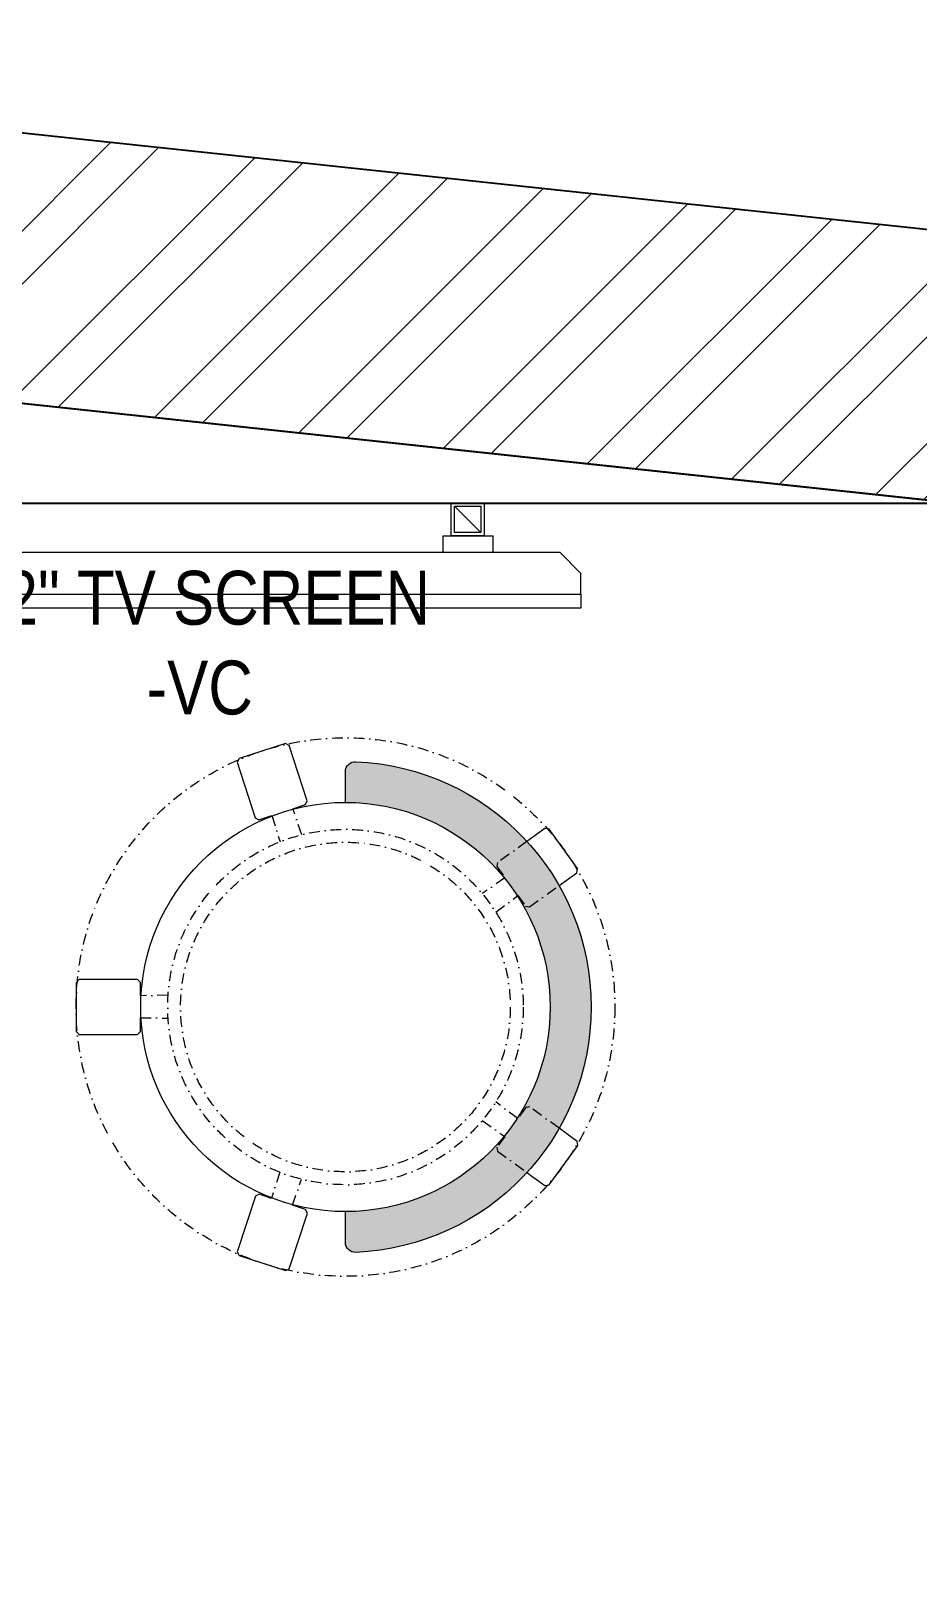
# Model space of a CAD drawing. Header units: millimetres. Extents: x 2137169 to 2150308, y 32445 to 49633.
# Drawn here: x 2142178 to 2143001, y 48189 to 49633 of the extents above; entities that cross this region are included whole.
import ezdxf

# ---------------------------------------------------------------- set-up
doc = ezdxf.new("R2010")
doc.units = ezdxf.units.MM
doc.header["$LTSCALE"] = 40
doc.linetypes.add('DASHDOT2', pattern=[0.5, 0.25, -0.125, 0, -0.125])
doc.layers.add('A WALL', color=5, linetype='Continuous')
doc.layers.add('A-WALL', color=1, linetype='Continuous')
for name, color, linetype, lineweight in [('HATCH', 9, 'Continuous', 9), ('LENS-DIM', 252, 'Continuous', 5), ('LENS-FURNITURE', 13, 'Continuous', 9), ('LENS-PARTITION', 21, 'Continuous', 25), ('LENS-TEXT', 31, 'Continuous', 5), ('LK-EQPMT', 3, 'Continuous', 18), ('LN-ELEVATION-1', 81, 'Continuous', 13), ('LN-HATCH', 251, 'Continuous', 0)]:
    doc.layers.add(name, color=color, linetype=linetype, lineweight=lineweight)
doc.styles.get("Standard").update_dxf_attribs({"font": 'Gill Sans MT Condensed Regular.ttf', "height": 100})

# ---------------------------------------------------------------- blocks, each defined once
blk = doc.blocks.new('A$C0b04b9d4')
at = {"layer": 'LN-HATCH'}
h = blk.add_hatch(dxfattribs=at)
h.set_pattern_fill('ANSI32', color=256, scale=11, angle=180)
h.set_pattern_definition([(225, (-5155090.452047868, -36221.76382763917), (74.08711299882052, -74.08711299882054), []), (225, (-5155139.843477868, -36221.76382763917), (74.08711299882052, -74.08711299882054), [])])
h.paths.add_polyline_path([(6658.680859199725, 7739.755511949391), (6378.680859199725, 7739.755511949391), (5854.654239115305, -2299.541785838359), (6105.998849609867, -2284.262899265828)])
h.paths.add_polyline_path([(0, -2384.939611560192), (250.0000000009313, -2369.742461974907), (250, 11527.75913878053), (5777.598481958732, 10937.72861224186), (5778.732920842245, 11189.02773444867), (0, 11805.86501724692)])
at = {"layer": 'A WALL', "color": 1}
blk.add_lwpolyline([(0, 11805.86501724692), (5981.653325075285, 11167.36747215831), (8766.724408214912, 11167.36747215831), (8766.724408214912, 9084.427198140971), (5999.234472423792, 9084.427198140971)], dxfattribs=at)
at = {"layer": 'A-WALL'}
blk.add_line((250, 11527.75913878053), (5777.598481958732, 10937.72861224186), dxfattribs=at)
blk = doc.blocks.new('32INCH VC FOR CLINIC')
at = {"layer": 'LK-EQPMT'}
for p, q in [((116.8909715171903, 152.5672029328125), (92.58856882341206, 128.264800239267)), ((92.58856882341206, 152.5672029328125), (116.8909715171903, 128.264800239267)), ((627.7052824404091, 152.5672029328125), (652.0076851341872, 128.264800239267))]:
    blk.add_line(p, q, dxfattribs=at)
at = {"layer": 'LK-EQPMT', "ltscale": 12}
for p, q in [((81.46845865808427, 109.7127832833503), (81.46845865808427, 125.2269902919943)), ((81.46845865808427, 125.2269902919943), (128.0110796838999, 125.2269902919943)), ((128.0110796838999, 125.2269902919943), (128.0110796838999, 109.7127832833503)), ((616.9889203161001, 125.2269902919943), (616.9889203161001, 109.7127832833503)), ((616.9889203161001, 125.2269902919943), (663.5315413419156, 125.2269902919943)), ((663.5315413419156, 109.7127832833503), (663.5315413419156, 125.2269902919943)), ((0, 90.30115266077335), (19.41163062304258, 109.7127832833503)), ((725.5883693769574, 109.7127832833503), (19.41163062304258, 109.7127832833503)), ((745, 90.30115266077335), (725.5883693769574, 109.7127832833503)), ((0, 70.88952203796362), (0, 90.30115266077335)), ((745, 70.88952203796362), (745, 90.30115266077335))]:
    blk.add_line(p, q, dxfattribs=at)
at = {"layer": 'LK-EQPMT'}
for points in [[(89.55076848529278, 125.2269999025447), (119.9287718534469, 125.2269999025447), (119.9287718534469, 155.6050032694184), (89.55076848529278, 155.6050032694184)], [(92.58856882341206, 128.264800239267), (116.8909715171903, 128.264800239267), (116.8909715171903, 152.5672029328125), (92.58856882341206, 152.5672029328125)], [(655.0454854704439, 125.2269999025447), (624.6674821041523, 125.2269999025447), (624.6674821041523, 155.6050032694184), (655.0454854704439, 155.6050032694184)], [(652.0076851341872, 128.264800239267), (627.7052824404091, 128.264800239267), (627.7052824404091, 152.5672029328125), (652.0076851341872, 152.5672029328125)]]:
    blk.add_lwpolyline(points, close=True, dxfattribs=at)
at = {"layer": 'LK-EQPMT', "ltscale": 12}
blk.add_lwpolyline([(0, 58.0000000000291), (0, 70.88952203796362), (745, 70.88952203796362), (745, 58.0000000000291)], close=True, dxfattribs=at)
at = {"layer": 'LENS-TEXT', "color": 0, "ltscale": 2, "insert": (391.1996805854142, 25.6359011628374), "char_height": 50, "attachment_point": 5}
blk.add_mtext_dynamic_manual_height_columns('32" TV SCREEN -VC', width=466.4796511627907, gutter_width=12.5, heights=[0], dxfattribs=at)
blk = doc.blocks.new('DOCTOR STOOL')
at = {"layer": 'HATCH'}
h = blk.add_hatch(dxfattribs=at)
h.set_pattern_fill('ANSI36', color=250)
h.set_pattern_definition([(45, (-689.3997257252789, -1.6298145e-09), (1.683798022700465, 6.173926083235043), [7.9375, -1.587499999999999, 0, -1.587499999999999])])
edge = h.paths.add_edge_path()
edge.add_line((227.9999999995508, 37.80991745903158), (227.9999999995508, 9.119999995687976))
edge.add_arc((218.8799999996107, 9.119999995749478), 9.119999999940092, 267.6119845363388, 359.9999999996136, ccw=False)
edge.add_arc((227.9999999996448, 227.809917461127), 228.000000002257, 92.3880154632688, 267.61198453673126, ccw=False)
edge.add_arc((218.8799999994991, 446.4998349263882), 9.120000000051716, -3.4498270906624384e-10, 92.3880154629299, ccw=False)
edge.add_line((227.9999999995508, 446.4998349263331), (227.9999999995508, 417.8099174629896))
edge.add_arc((227.9999999995508, 227.8099174610106), 190.000000001979, 90, 270)
at = {"layer": 'LN-ELEVATION-1', "color": 1, "ltscale": 100}
for p, q in [((280.216825267778, 470.8199351556545), (263.2765658827273, 419.2080985742269)), ((283.7804025793014, 472.6222848009841), (280.216825267778, 470.8199351556545)), ((326.7280946081726, 458.5258082725714), (283.7804025793014, 472.6222848009841)), ((311.5704969359354, 403.3893210494851), (328.5107563209863, 455.0011576309128)), ((328.5107563209863, 455.0011576309128), (326.7280946081726, 458.5258082725714)), ((263.2765658827273, 419.2080985742269), (264.9623320118756, 415.8750283533983)), ((264.9623320118756, 415.8750283533983), (277.1938885417335, 411.860334166498)), ((296.5654050509577, 405.5021315508961), (308.1985000452432, 401.6838669878201)), ((39.08480768888887, 393.0010463140122), (12.40669512363752, 356.5114147582037)), ((39.08480768888882, 393.0010463140122), (12.40669512363746, 356.5114147582038)), ((42.98782241378307, 393.6072814048264), (39.08480768888887, 393.0010463140122)), ((42.98782241378307, 393.6072814048264), (39.08480768888882, 393.0010463140122)), ((59.57058497173765, 381.4833769612495), (42.98782241378307, 393.6072814048264)), ((308.1985000452432, 401.6838669878201), (311.5704969359354, 403.3893210494851)), ((12.40669512363752, 356.5114147582037), (13.0196255484409, 352.5652946645453)), ((12.40669512363746, 356.5114147582038), (13.0196255484409, 352.5652946645454)), ((13.0196255484409, 352.5652946645454), (29.7154459787677, 340.3587319282719)), ((420.8553691428768, 253.2346719447014), (418.2142363802958, 250.5935391821201)), ((418.2142363802958, 250.5935391821201), (418.2142363802958, 237.7199715119894)), ((475.1762128710516, 253.2346719447014), (420.8553691428768, 253.2346719447014)), ((478, 250.4108848157539), (475.1762128710516, 253.2346719447014)), ((478, 205.2089501102255), (478, 250.4108848157539)), ((418.2142363802958, 217.3316809419539), (418.2142363802958, 205.0879869152431)), ((418.2142363802958, 205.0879869152431), (420.8862147285707, 202.4160085669703)), ((420.8862147285707, 202.4160085669703), (475.2070584567457, 202.4160085669703)), ((475.2070584567457, 202.4160085669703), (478, 205.2089501102255)), ((13.14542959810012, 103.0870834562575), (12.51589555233795, 99.18775892330295)), ((29.80030336598447, 115.1117353337796), (13.14542959810012, 103.0870834562575)), ((12.51589555233795, 99.18775892330295), (38.97560726018833, 62.53944985644)), ((42.91799640697923, 61.90296316019987), (59.68641968664888, 74.00959664677595)), ((38.97560726018833, 62.53944985644), (42.91799640697923, 61.90296316019987)), ((276.814037965594, 43.66747740659263), (265.1695928365815, 39.88396831355146)), ((308.4479453730848, 53.94595568517189), (296.2044548037813, 49.96780495439072)), ((311.7759667420094, 52.25024394459229), (308.4479453730848, 53.94595568517189)), ((328.5620286722446, 0.5880509189853456), (311.7759667420094, 52.25024394459229)), ((265.1695928365815, 39.88396831355146), (263.4540770094588, 36.51707923991359)), ((263.4540770094588, 36.51707923991359), (280.2401389396941, -15.14511378569341)), ((326.7490456010059, -2.970128374224428), (328.5620286722446, 0.5880509189853456)), ((283.7594505281909, -16.93829277038793), (326.7490456010059, -2.970128374224428)), ((280.2401389396941, -15.14511378569341), (283.7594505281909, -16.93829277038793))]:
    blk.add_line(p, q, dxfattribs=at)
at = {"layer": 'LN-ELEVATION-1', "linetype": 'DASHDOT2'}
for p, q in [((277.1938885417335, 411.860334166498), (268.7900486169635, 387.6885337123986)), ((289.0238237874953, 381.1105793348574), (296.5654050509577, 405.5021315508961)), ((86.83876787340999, 361.5472027143797), (59.57058497173759, 381.4833769612495)), ((87.41874672779522, 357.8132288103797), (86.83876787340999, 361.5472027143797)), ((80.19253728373064, 347.929406650394), (87.41874672779522, 357.8132288103797)), ((101.0598051864781, 333.2195324926688), (80.19253728373064, 347.929406650394)), ((29.71544597876769, 340.3587319282719), (56.87057100806764, 320.505215974099)), ((56.87057100806764, 320.505215974099), (60.56143954330456, 321.078499494494)), ((60.56143954330456, 321.078499494494), (68.15939944607226, 331.4707923056775)), ((68.15939944607226, 331.4707923056775), (88.55121842376921, 316.0087684583668)), ((418.2142363802958, 237.7199715119894), (392.674698740354, 238.1657657997326)), ((392.6382343793381, 216.8896711079804), (418.2142363802958, 217.3316809419539)), ((57.18706371601854, 134.8847017249933), (29.80030336598445, 115.1117353337796)), ((60.91750725147699, 134.282433000881), (57.18706371601854, 134.8847017249933)), ((68.08455919950495, 124.3556304041746), (60.91750725147699, 134.282433000881)), ((88.52282127921524, 139.6559804205055), (68.08455919950495, 124.3556304041746)), ((80.019187533744, 107.8254447158111), (101.0258646791657, 122.4411888974116)), ((87.55494659853252, 97.38796035055849), (80.019187533744, 107.8254447158111)), ((59.68641968664886, 74.00959664677595), (86.95963052489695, 93.7005814289354)), ((86.95963052489695, 93.7005814289354), (87.55494659853252, 97.38796035055849)), ((296.2044548037813, 49.96780495439072), (288.7362802880323, 74.39510638930753)), ((268.4902438431725, 67.85511086587476), (276.814037965594, 43.66747740659263))]:
    blk.add_line(p, q, dxfattribs=at)
at = {"layer": 'LN-ELEVATION-1', "color": 1, "ltscale": 100}
blk.add_lwpolyline([(228, 37.80991746066138), (228, 9.11999999731779, -0.4264743413925903), (218.5, 0.0079201031476259, -0.959166304662544), (218.5, 455.611914822366, -0.4264743413925903), (228, 446.4998349279631), (228, 417.8099174646193)], format="xyb", dxfattribs=at)
at = {"layer": 'LN-ELEVATION-1', "linetype": 'DASHDOT2'}
for radius in [250, 165, 153]:
    blk.add_circle((228, 227.8099174629897), radius, dxfattribs=at)
at = {"layer": 'LN-ELEVATION-1', "color": 1, "ltscale": 100}
blk.add_circle((228, 227.8099174629897), 190, dxfattribs=at)

msp = doc.modelspace()

# ---------------------------------------------------------------- linework, layer by layer
at = {"layer": 'LENS-PARTITION'}
msp.add_lwpolyline([(2141535.591679964, 49355.00481609947), (2141535.591679964, 49194.89083663866), (2143035.591679964, 49194.89083663866)], close=True, dxfattribs=at)

# ---------------------------------------------------------------- block references
msp.add_blockref('32INCH VC FOR CLINIC', (2141942.854566586, 49039.2858333809))
at = {"layer": 'LENS-DIM', "color": 3}
msp.add_blockref('A$C0b04b9d4', (2141285.591679964, 37827.24567731895), dxfattribs=at)
at = {"layer": 'LENS-FURNITURE', "rotation": 180}
msp.add_blockref('DOCTOR STOOL', (2142697.322654847, 48954.74114718081), dxfattribs=at)

doc.saveas('drawing.dxf')
